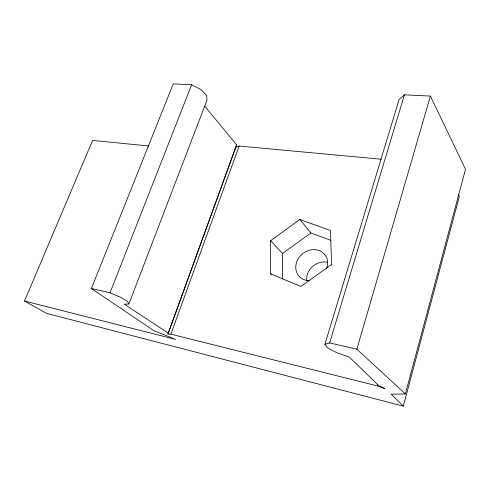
<?xml version="1.0" encoding="UTF-8"?>
<svg xmlns="http://www.w3.org/2000/svg" width="490" height="490" viewBox="0 0 490 490"><rect width="100%" height="100%" fill="white"/><g stroke="black" fill="none" stroke-linecap="round" stroke-linejoin="round"><path stroke-width="0.73" d="M270.523 273.769L270.633 240.719L299.831 219.465L330.468 230.533L331.595 264.471L300.811 286.46L270.523 273.769L271.576 274.81M458.444 194.346L459.338 196.447L403.325 406.13L391.155 394.162L405.377 393.96L465.5 169.283L430.398 96.071L404.415 94.833L399.074 99.617L324.919 344.262L327.7 347.925L336.826 352.72L349.437 357.185L378.942 385.82L384.742 388.576L377.22 385.875L170.888 334.149L167.929 334.1L236.609 144.887L204.808 106.201M377.22 385.875L377.631 384.405M167.929 334.1L236.609 144.887M405.377 393.96L356.879 349.168L430.398 96.071M324.919 344.262L329.611 342.939L404.415 94.833M170.888 334.149L239.151 146.044L381.208 159.232M168.101 333.035L124.325 304.223L128.864 304.014L206.958 100.248L206.67 95.354L200.961 89.535L191.633 84.739L173.252 83.87L91.373 288.524L154.001 330.768L175.598 339.411L24.5 301.032L92.598 140.397L148.697 145.989M91.373 288.524L110.036 292.787L191.633 84.739M282.626 279.006L282.528 253.502L310.887 232.983L330.842 240.357M235.941 147.263L239.151 146.044M329.611 342.939L356.879 349.168M403.325 406.13L46.519 313.343L24.5 301.032M110.036 292.787L120.485 297.216L127.504 301.424L128.864 304.014M270.633 240.719L282.528 253.502M299.831 219.465L310.887 232.983M306.807 280.776A16.305 14.357 -38.9 0 1 327.43 262.291M309.368 280.684A16.825 14.614 -39.4 0 1 296.156 263.724A16.825 14.614 -39.4 0 1 316.601 249.839A16.825 14.614 -39.4 0 1 326.45 269.077"/></g></svg>
